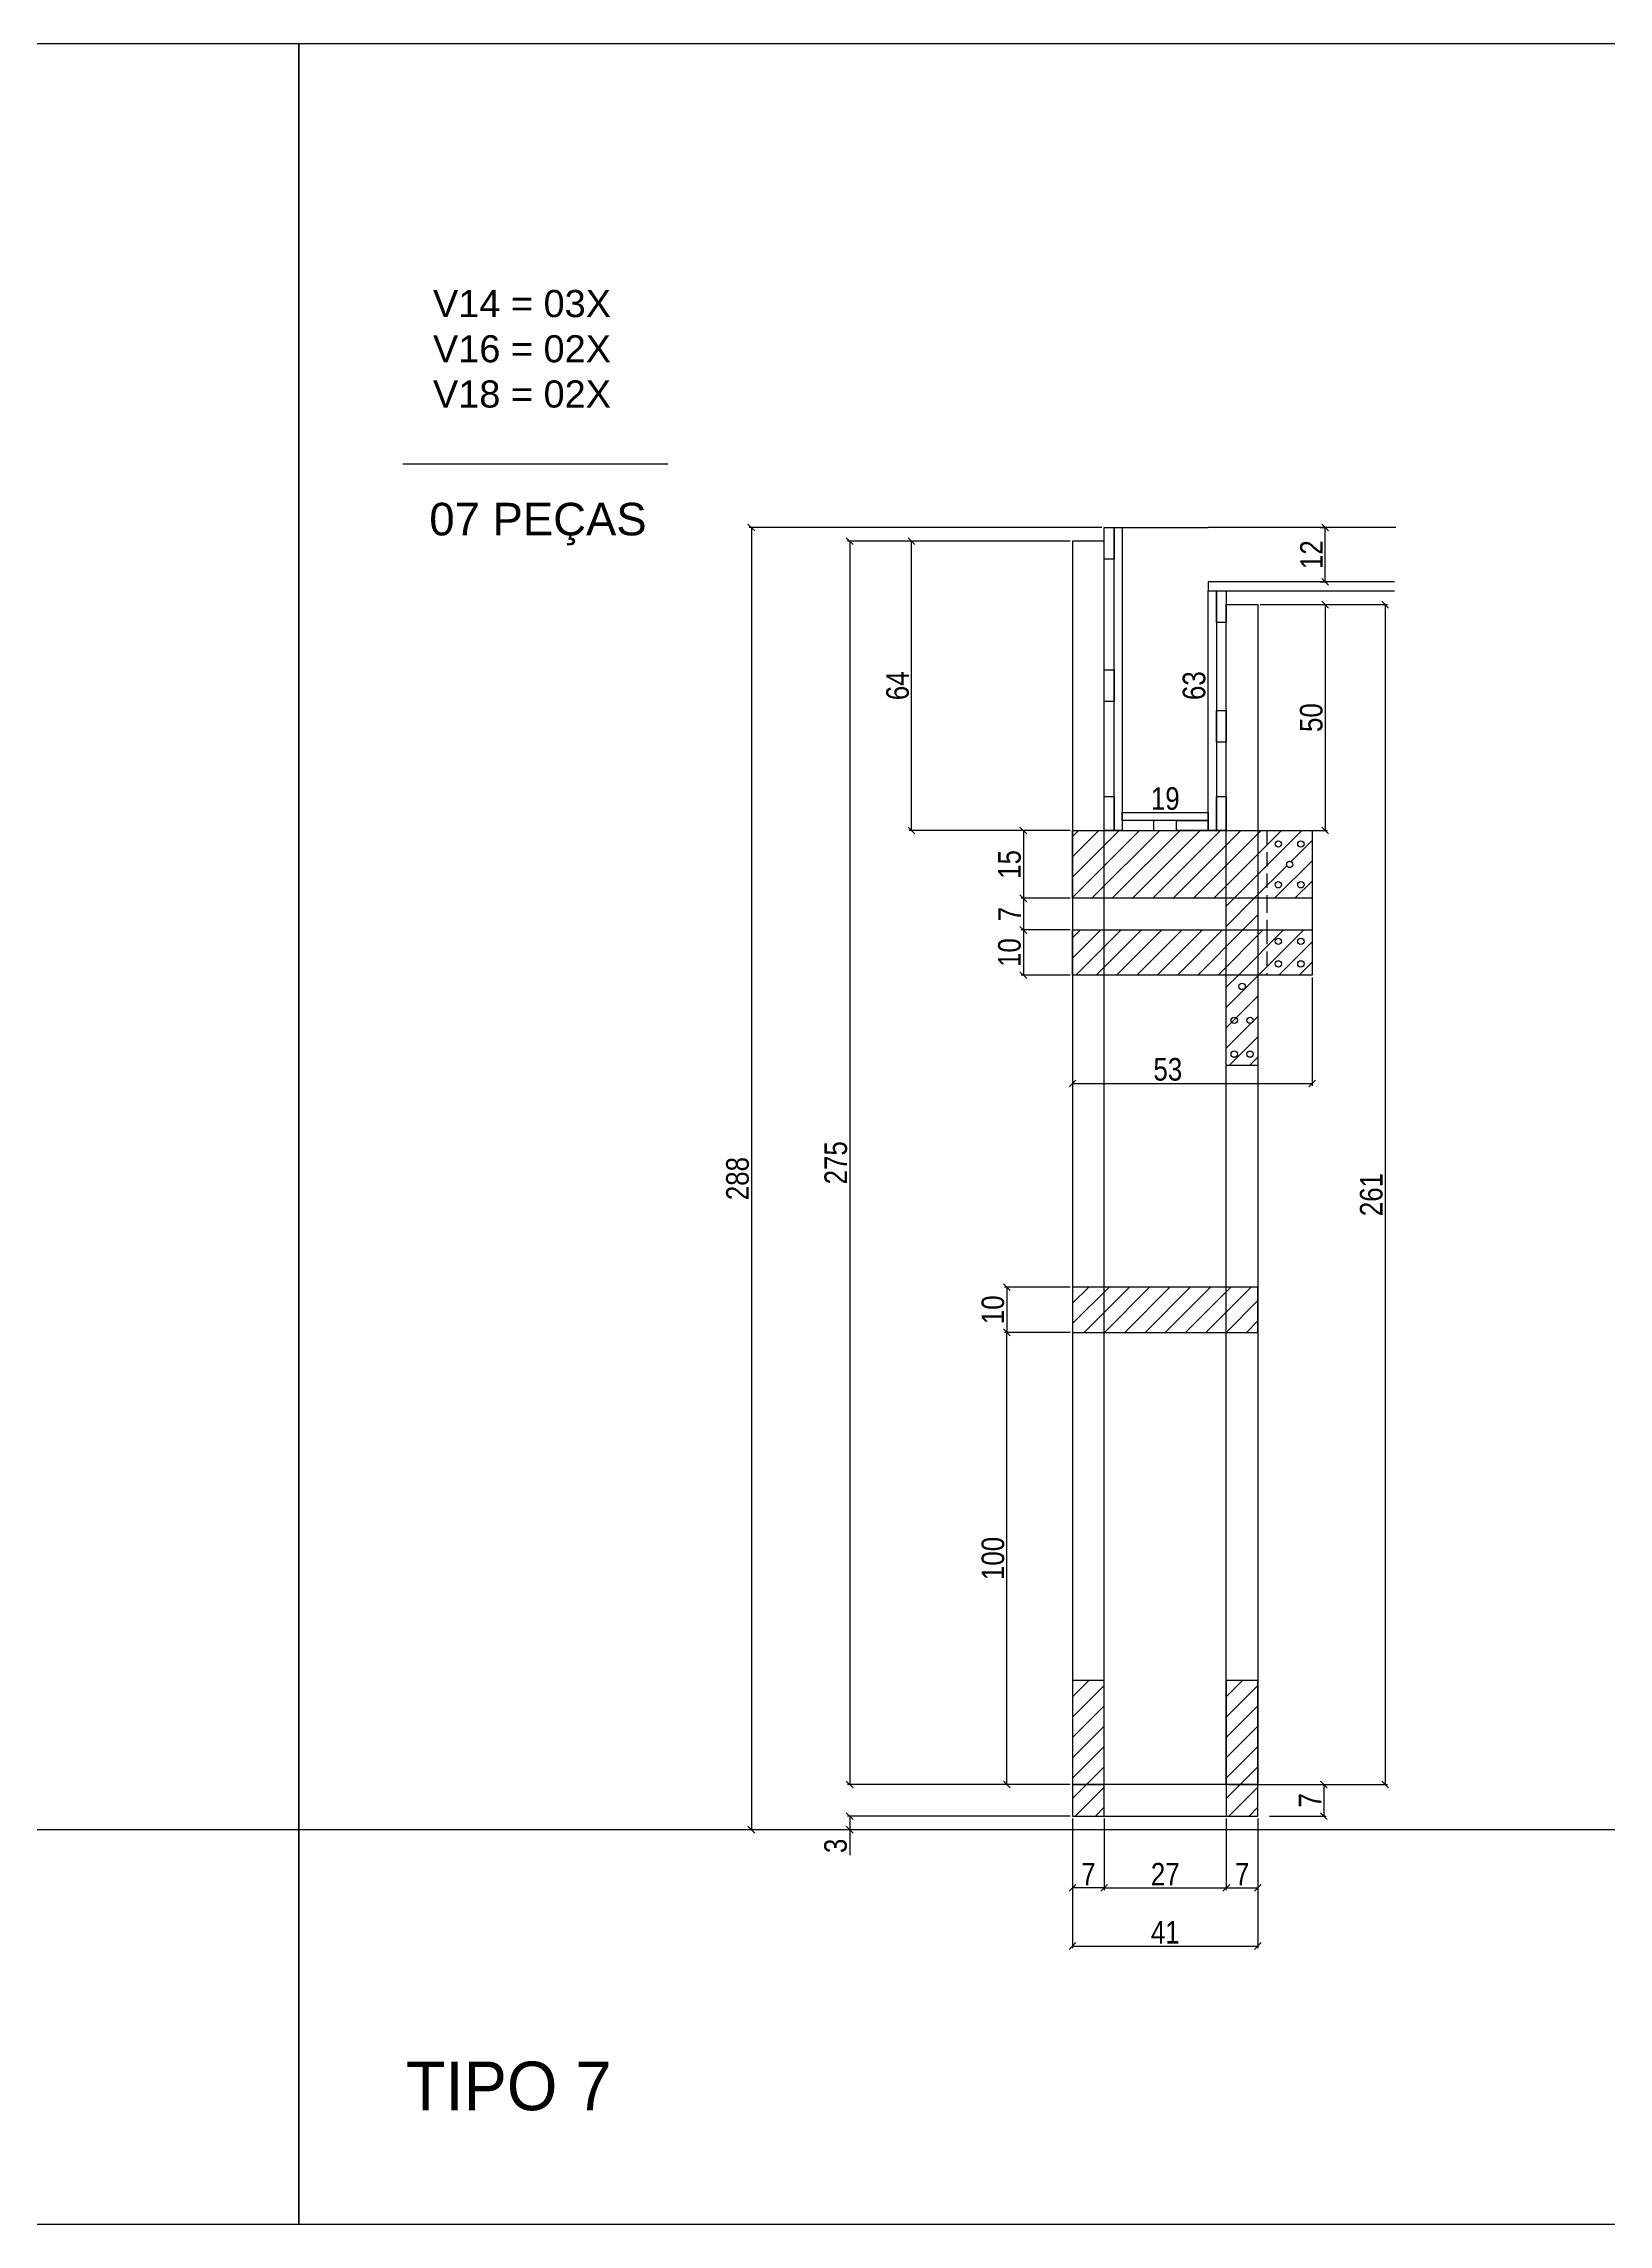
# Model space of a CAD drawing. Extents: x 23583 to 161354, y 153625 to 213918.
# Drawn here: x 30903 to 31595, y 211692 to 212657 of the extents above; entities that cross this region are included whole.
import ezdxf

# ---------------------------------------------------------------- set-up
doc = ezdxf.new("R2010")
doc.units = 0
doc.header["$PDMODE"] = 34
doc.header["$PDSIZE"] = 5
doc.linetypes.add('DASHED2', pattern=[9.525, 6.35, -3.175])
doc.layers.get('0').update_dxf_attribs({"linetype": 'CONTINUOUS'})
doc.layers.get('DEFPOINTS').update_dxf_attribs({"linetype": 'CONTINUOUS'})
for name, color, linetype in [('COTA', 241, 'CONTINUOUS'), ('detalhes', 4, 'CONTINUOUS'), ('HACHURA', 8, 'CONTINUOUS'), ('TIRAS REESCORAMENTO', 252, 'CONTINUOUS'), ('VIGAS', 3, 'CONTINUOUS')]:
    doc.layers.add(name, color=color, linetype=linetype)
doc.styles.add('COTA TECNICA 2X', font='techl___.ttf', dxfattribs={"height": 10})
doc.styles.add('R80-50', font='arial.ttf', dxfattribs={"height": 10})
doc.styles.add('ROMAS860', font='ROMAS860.SHX', dxfattribs={"height": 8.5})
doc.dimstyles.new('SECAO', dxfattribs={"dimscale": 0.333333, "dimtxt": 5, "dimasz": 9, "dimexe": 3, "dimexo": 3, "dimgap": 3, "dimtad": 1, "dimdec": 1, "dimlfac": 0.5, "dimzin": 12, "dimdsep": 46, "dimtxsty": 'COTA TECNICA 2X', "dimblk1": 'OBLIQUE', "dimblk2": 'OBLIQUE', "dimsah": 1, "dimcen": 0.9, "dimclrd": 4, "dimclre": 4, "dimclrt": 240, "dimadec": 1, "dimazin": 3, "dimtfac": 1, "dimtdec": 1, "dimtmove": 0, "dimatfit": 3, "dimfxl": 1, "dimtolj": 1, "dimtzin": 12, "dimarcsym": 0})
pattern_1 = [(45, (7766.2864, 13985.694), (-4.49012806, 4.49012806), [])]

# ---------------------------------------------------------------- blocks, each defined once
blk = doc.blocks.new('_Oblique')
at = {"color": 0, "linetype": 'ByBlock', "lineweight": -2}
blk.add_line((-0.5, -0.5), (0.5, 0.5), dxfattribs=at)
blk = doc.blocks.new('*D2987')
at = {"layer": 'DEFPOINTS', "color": 0, "transparency": 16777216}
for p in [(31358.14, 212437.07), (31259.53, 211886.97), (31358.14, 211886.97)]:
    blk.add_point(p, dxfattribs=at)
at = {"layer": 'detalhes', "color": 4, "lineweight": -2, "transparency": 16777216}
for p, q in [((31357.14, 212437.07), (31258.53, 212437.07)), ((31259.53, 212437.07), (31259.53, 211886.97)), ((31357.14, 211886.97), (31258.53, 211886.97))]:
    blk.add_line(p, q, dxfattribs=at)
at = {"layer": 'detalhes', "color": 4, "lineweight": -2, "transparency": 16777216, "xscale": 3, "yscale": 3, "zscale": 3}
for p, rotation in [((31259.53, 212437.07), 90), ((31259.53, 211886.97), 270)]:
    blk.add_blockref('_Oblique', p, dxfattribs=dict(at, rotation=rotation))
at = {"layer": 'detalhes', "color": 240, "transparency": 16777216, "insert": (31253.42, 212162.02), "char_height": 10, "attachment_point": 5, "rotation": 90, "style": 'COTA TECNICA 2X'}
blk.add_mtext('\\A1;275', dxfattribs=at)
blk = doc.blocks.new('*D2988')
at = {"layer": 'DEFPOINTS', "color": 0, "transparency": 16777216}
for p in [(31358.14, 211872.97), (31440.14, 211872.97), (31440.14, 211815.52)]:
    blk.add_point(p, dxfattribs=at)
at = {"layer": 'detalhes', "color": 4, "lineweight": -2, "transparency": 16777216}
for p, q in [((31358.14, 211871.97), (31358.14, 211814.52)), ((31440.14, 211871.97), (31440.14, 211814.52)), ((31358.14, 211815.52), (31440.14, 211815.52))]:
    blk.add_line(p, q, dxfattribs=at)
at = {"layer": 'detalhes', "color": 4, "lineweight": -2, "transparency": 16777216, "xscale": 3, "yscale": 3, "zscale": 3, "rotation": 180}
blk.add_blockref('_Oblique', (31358.14, 211815.52), dxfattribs=at)
at = {"layer": 'detalhes', "color": 4, "lineweight": -2, "transparency": 16777216, "xscale": 3, "yscale": 3, "zscale": 3}
blk.add_blockref('_Oblique', (31440.14, 211815.52), dxfattribs=at)
at = {"layer": 'detalhes', "color": 240, "transparency": 16777216, "insert": (31399.14, 211821.59), "char_height": 10, "attachment_point": 5, "style": 'COTA TECNICA 2X'}
blk.add_mtext('\\A1;41', dxfattribs=at)
blk = doc.blocks.new('*D2989')
at = {"layer": 'DEFPOINTS', "color": 0, "transparency": 16777216}
for p in [(31372.14, 211872.97), (31426.14, 211872.97), (31426.14, 211841.24)]:
    blk.add_point(p, dxfattribs=at)
at = {"layer": 'detalhes', "color": 4, "lineweight": -2, "transparency": 16777216}
for p, q in [((31372.14, 211871.97), (31372.14, 211840.24)), ((31426.14, 211871.97), (31426.14, 211840.24)), ((31372.14, 211841.24), (31426.14, 211841.24))]:
    blk.add_line(p, q, dxfattribs=at)
at = {"layer": 'detalhes', "color": 4, "lineweight": -2, "transparency": 16777216, "xscale": 3, "yscale": 3, "zscale": 3, "rotation": 180}
blk.add_blockref('_Oblique', (31372.14, 211841.24), dxfattribs=at)
at = {"layer": 'detalhes', "color": 4, "lineweight": -2, "transparency": 16777216, "xscale": 3, "yscale": 3, "zscale": 3}
blk.add_blockref('_Oblique', (31426.14, 211841.24), dxfattribs=at)
at = {"layer": 'detalhes', "color": 240, "transparency": 16777216, "insert": (31399.14, 211847.31), "char_height": 10, "attachment_point": 5, "style": 'COTA TECNICA 2X'}
blk.add_mtext('\\A1;27', dxfattribs=at)
blk = doc.blocks.new('*D2990')
at = {"layer": 'DEFPOINTS', "color": 0, "transparency": 16777216}
for p in [(31426.14, 211841.24), (31440.14, 211841.24), (31440.14, 211841.24)]:
    blk.add_point(p, dxfattribs=at)
at = {"layer": 'detalhes', "color": 4, "lineweight": -2, "transparency": 16777216}
blk.add_line((31426.14, 211841.24), (31440.14, 211841.24), dxfattribs=at)
at = {"layer": 'detalhes', "color": 4, "lineweight": -2, "transparency": 16777216, "xscale": 3, "yscale": 3, "zscale": 3, "rotation": 180}
blk.add_blockref('_Oblique', (31426.14, 211841.24), dxfattribs=at)
at = {"layer": 'detalhes', "color": 4, "lineweight": -2, "transparency": 16777216, "xscale": 3, "yscale": 3, "zscale": 3}
blk.add_blockref('_Oblique', (31440.14, 211841.24), dxfattribs=at)
at = {"layer": 'detalhes', "color": 240, "transparency": 16777216, "insert": (31433.14, 211847.31), "char_height": 10, "attachment_point": 5, "style": 'COTA TECNICA 2X'}
blk.add_mtext('\\A1;7', dxfattribs=at)
blk = doc.blocks.new('*D2991')
at = {"layer": 'DEFPOINTS', "color": 0, "transparency": 16777216}
for p in [(31358.14, 211841.24), (31358.14, 211841.24), (31372.14, 211841.24)]:
    blk.add_point(p, dxfattribs=at)
at = {"layer": 'detalhes', "color": 4, "lineweight": -2, "transparency": 16777216}
blk.add_line((31372.14, 211841.24), (31358.14, 211841.24), dxfattribs=at)
at = {"layer": 'detalhes', "color": 4, "lineweight": -2, "transparency": 16777216, "xscale": 3, "yscale": 3, "zscale": 3, "rotation": 180}
blk.add_blockref('_Oblique', (31358.14, 211841.24), dxfattribs=at)
at = {"layer": 'detalhes', "color": 4, "lineweight": -2, "transparency": 16777216, "xscale": 3, "yscale": 3, "zscale": 3}
blk.add_blockref('_Oblique', (31372.14, 211841.24), dxfattribs=at)
at = {"layer": 'detalhes', "color": 240, "transparency": 16777216, "insert": (31365.14, 211847.31), "char_height": 10, "attachment_point": 5, "style": 'COTA TECNICA 2X'}
blk.add_mtext('\\A1;7', dxfattribs=at)
blk = doc.blocks.new('*D2992')
at = {"layer": 'DEFPOINTS', "color": 0, "transparency": 16777216}
for p in [(31358.14, 212106.99), (31329.04, 212086.99), (31358.14, 212086.99)]:
    blk.add_point(p, dxfattribs=at)
at = {"layer": 'detalhes', "color": 4, "lineweight": -2, "transparency": 16777216}
for p, q in [((31357.14, 212106.99), (31328.04, 212106.99)), ((31329.04, 212106.99), (31329.04, 212086.99)), ((31357.14, 212086.99), (31328.04, 212086.99))]:
    blk.add_line(p, q, dxfattribs=at)
at = {"layer": 'detalhes', "color": 4, "lineweight": -2, "transparency": 16777216, "xscale": 3, "yscale": 3, "zscale": 3}
for p, rotation in [((31329.04, 212106.99), 90), ((31329.04, 212086.99), 270)]:
    blk.add_blockref('_Oblique', p, dxfattribs=dict(at, rotation=rotation))
at = {"layer": 'detalhes', "color": 240, "transparency": 16777216, "insert": (31322.94, 212096.99), "char_height": 10, "attachment_point": 5, "rotation": 90, "style": 'COTA TECNICA 2X'}
blk.add_mtext('\\A1;10', dxfattribs=at)
blk = doc.blocks.new('*D2993')
at = {"layer": 'DEFPOINTS', "color": 0, "transparency": 16777216}
for p in [(31286.87, 212437.07), (31358.14, 212437.07), (31358.14, 212309.02)]:
    blk.add_point(p, dxfattribs=at)
at = {"layer": 'detalhes', "color": 4, "lineweight": -2, "transparency": 16777216}
for p, q in [((31357.14, 212437.07), (31285.87, 212437.07)), ((31286.87, 212309.02), (31286.87, 212437.07)), ((31357.14, 212309.02), (31285.87, 212309.02))]:
    blk.add_line(p, q, dxfattribs=at)
at = {"layer": 'detalhes', "color": 4, "lineweight": -2, "transparency": 16777216, "xscale": 3, "yscale": 3, "zscale": 3}
for p, rotation in [((31286.87, 212437.07), 90), ((31286.87, 212309.02), 270)]:
    blk.add_blockref('_Oblique', p, dxfattribs=dict(at, rotation=rotation))
at = {"layer": 'detalhes', "color": 240, "transparency": 16777216, "insert": (31280.77, 212373.04), "char_height": 10, "attachment_point": 5, "rotation": 90, "style": 'COTA TECNICA 2X'}
blk.add_mtext('\\A1;64', dxfattribs=at)
blk = doc.blocks.new('*D2994')
at = {"layer": 'DEFPOINTS', "color": 0, "transparency": 16777216}
for p in [(31440.14, 212408.94), (31440.14, 212309.02), (31469.89, 212309.02)]:
    blk.add_point(p, dxfattribs=at)
at = {"layer": 'detalhes', "color": 4, "lineweight": -2, "transparency": 16777216}
for p, q in [((31441.14, 212408.94), (31470.89, 212408.94)), ((31469.89, 212408.94), (31469.89, 212309.02)), ((31441.14, 212309.02), (31470.89, 212309.02))]:
    blk.add_line(p, q, dxfattribs=at)
at = {"layer": 'detalhes', "color": 4, "lineweight": -2, "transparency": 16777216, "xscale": 3, "yscale": 3, "zscale": 3}
for p, rotation in [((31469.89, 212408.94), 90), ((31469.89, 212309.02), 270)]:
    blk.add_blockref('_Oblique', p, dxfattribs=dict(at, rotation=rotation))
at = {"layer": 'detalhes', "color": 240, "transparency": 16777216, "insert": (31463.78, 212358.98), "char_height": 10, "attachment_point": 5, "rotation": 90, "style": 'COTA TECNICA 2X'}
blk.add_mtext('\\A1;50', dxfattribs=at)
blk = doc.blocks.new('*D2995')
at = {"layer": 'DEFPOINTS', "color": 0, "transparency": 16777216}
for p in [(31372.14, 212443.07), (31216.03, 211866.97), (31358.14, 211866.97)]:
    blk.add_point(p, dxfattribs=at)
at = {"layer": 'detalhes', "color": 4, "lineweight": -2, "transparency": 16777216}
for p, q in [((31371.14, 212443.07), (31215.03, 212443.07)), ((31216.03, 212443.07), (31216.03, 211866.97)), ((31357.14, 211866.97), (31215.03, 211866.97))]:
    blk.add_line(p, q, dxfattribs=at)
at = {"layer": 'detalhes', "color": 4, "lineweight": -2, "transparency": 16777216, "xscale": 3, "yscale": 3, "zscale": 3}
for p, rotation in [((31216.03, 212443.07), 90), ((31216.03, 211866.97), 270)]:
    blk.add_blockref('_Oblique', p, dxfattribs=dict(at, rotation=rotation))
at = {"layer": 'detalhes', "color": 240, "transparency": 16777216, "insert": (31209.93, 212155.02), "char_height": 10, "attachment_point": 5, "rotation": 90, "style": 'COTA TECNICA 2X'}
blk.add_mtext('\\A1;288', dxfattribs=at)
blk = doc.blocks.new('*D2996')
at = {"layer": 'DEFPOINTS', "color": 0, "transparency": 16777216}
for p in [(31259.53, 211866.97), (31358.14, 211872.97), (31358.14, 211866.97)]:
    blk.add_point(p, dxfattribs=at)
at = {"layer": 'detalhes', "color": 4, "lineweight": -2, "transparency": 16777216}
for p, q in [((31357.14, 211872.97), (31258.53, 211872.97)), ((31357.14, 211866.97), (31258.53, 211866.97)), ((31259.53, 211872.97), (31259.53, 211866.97)), ((31259.53, 211866.97), (31259.53, 211855.64))]:
    blk.add_line(p, q, dxfattribs=at)
at = {"layer": 'detalhes', "color": 4, "lineweight": -2, "transparency": 16777216, "xscale": 3, "yscale": 3, "zscale": 3}
for p, rotation in [((31259.53, 211872.97), 90), ((31259.53, 211866.97), 270)]:
    blk.add_blockref('_Oblique', p, dxfattribs=dict(at, rotation=rotation))
at = {"layer": 'detalhes', "color": 240, "transparency": 16777216, "insert": (31253.31, 211859.81), "char_height": 10, "attachment_point": 5, "rotation": 90, "style": 'COTA TECNICA 2X'}
blk.add_mtext('\\A1;3', dxfattribs=at)
blk = doc.blocks.new('*D2997')
at = {"layer": 'DEFPOINTS', "color": 0, "transparency": 16777216}
for p in [(31395.18, 212443.07), (31418.14, 212443.07), (31395.18, 212317.02)]:
    blk.add_point(p, dxfattribs=at)
at = {"layer": 'detalhes', "color": 240, "transparency": 16777216, "insert": (31411.92, 212373.11), "char_height": 10, "attachment_point": 5, "rotation": 90, "style": 'COTA TECNICA 2X'}
blk.add_mtext('\\A1;63', dxfattribs=at)
blk = doc.blocks.new('*D2998')
at = {"layer": 'DEFPOINTS', "color": 0, "transparency": 16777216}
for p in [(31380.14, 212317.02), (31418.14, 212317.02), (31418.14, 212317.02)]:
    blk.add_point(p, dxfattribs=at)
at = {"layer": 'detalhes', "color": 240, "transparency": 16777216, "insert": (31399.14, 212323.1), "char_height": 10, "attachment_point": 5, "style": 'COTA TECNICA 2X'}
blk.add_mtext('\\A1;19', dxfattribs=at)
blk = doc.blocks.new('*D2999')
at = {"layer": 'DEFPOINTS', "color": 0, "transparency": 16777216}
for p in [(31329.04, 212086.99), (31358.14, 212086.99), (31357.14, 211886.97)]:
    blk.add_point(p, dxfattribs=at)
at = {"layer": 'detalhes', "color": 4, "lineweight": -2, "transparency": 16777216}
for p, q in [((31357.14, 212086.99), (31328.04, 212086.99)), ((31329.04, 211886.97), (31329.04, 212086.99)), ((31356.14, 211886.97), (31328.04, 211886.97))]:
    blk.add_line(p, q, dxfattribs=at)
at = {"layer": 'detalhes', "color": 4, "lineweight": -2, "transparency": 16777216, "xscale": 3, "yscale": 3, "zscale": 3}
for p, rotation in [((31329.04, 212086.99), 90), ((31329.04, 211886.97), 270)]:
    blk.add_blockref('_Oblique', p, dxfattribs=dict(at, rotation=rotation))
at = {"layer": 'detalhes', "color": 240, "transparency": 16777216, "insert": (31322.94, 211986.98), "char_height": 10, "attachment_point": 5, "rotation": 90, "style": 'COTA TECNICA 2X'}
blk.add_mtext('\\A1;100', dxfattribs=at)
blk = doc.blocks.new('*D3000')
at = {"layer": 'DEFPOINTS', "color": 0, "transparency": 16777216}
for p in [(31358.14, 212269.02), (31464.14, 212245.02), (31464.14, 212197.1)]:
    blk.add_point(p, dxfattribs=at)
at = {"layer": 'detalhes', "color": 4, "lineweight": -2, "transparency": 16777216}
for p, q in [((31358.14, 212268.02), (31358.14, 212196.1)), ((31464.14, 212244.02), (31464.14, 212196.1)), ((31358.14, 212197.1), (31464.14, 212197.1))]:
    blk.add_line(p, q, dxfattribs=at)
at = {"layer": 'detalhes', "color": 4, "lineweight": -2, "transparency": 16777216, "xscale": 3, "yscale": 3, "zscale": 3, "rotation": 180}
blk.add_blockref('_Oblique', (31358.14, 212197.1), dxfattribs=at)
at = {"layer": 'detalhes', "color": 4, "lineweight": -2, "transparency": 16777216, "xscale": 3, "yscale": 3, "zscale": 3}
blk.add_blockref('_Oblique', (31464.14, 212197.1), dxfattribs=at)
at = {"layer": 'detalhes', "color": 240, "transparency": 16777216, "insert": (31400.27, 212203.31), "char_height": 10, "attachment_point": 5, "style": 'COTA TECNICA 2X'}
blk.add_mtext('\\A1;53', dxfattribs=at)
blk = doc.blocks.new('*D3001')
at = {"layer": 'DEFPOINTS', "color": 0, "transparency": 16777216}
for p in [(31466.74, 212443.07), (31469.89, 212443.07), (31466.74, 212419.07)]:
    blk.add_point(p, dxfattribs=at)
at = {"layer": 'detalhes', "color": 4, "lineweight": -2, "transparency": 16777216}
for p, q in [((31467.74, 212443.07), (31470.89, 212443.07)), ((31469.89, 212419.07), (31469.89, 212443.07)), ((31467.74, 212419.07), (31470.89, 212419.07))]:
    blk.add_line(p, q, dxfattribs=at)
at = {"layer": 'detalhes', "color": 4, "lineweight": -2, "transparency": 16777216, "xscale": 3, "yscale": 3, "zscale": 3}
for p, rotation in [((31469.89, 212443.07), 90), ((31469.89, 212419.07), 270)]:
    blk.add_blockref('_Oblique', p, dxfattribs=dict(at, rotation=rotation))
at = {"layer": 'detalhes', "color": 240, "transparency": 16777216, "insert": (31463.83, 212431.07), "char_height": 10, "attachment_point": 5, "rotation": 90, "style": 'COTA TECNICA 2X'}
blk.add_mtext('\\A1;12', dxfattribs=at)
blk = doc.blocks.new('*D3002')
at = {"layer": 'DEFPOINTS', "color": 0, "transparency": 16777216}
for p in [(31441.14, 212408.94), (31441.14, 211886.97), (31496.43, 211886.97)]:
    blk.add_point(p, dxfattribs=at)
at = {"layer": 'detalhes', "color": 4, "lineweight": -2, "transparency": 16777216}
for p, q in [((31442.14, 212408.94), (31497.43, 212408.94)), ((31496.43, 212408.94), (31496.43, 211886.97)), ((31442.14, 211886.97), (31497.43, 211886.97))]:
    blk.add_line(p, q, dxfattribs=at)
at = {"layer": 'detalhes', "color": 4, "lineweight": -2, "transparency": 16777216, "xscale": 3, "yscale": 3, "zscale": 3}
for p, rotation in [((31496.43, 212408.94), 90), ((31496.43, 211886.97), 270)]:
    blk.add_blockref('_Oblique', p, dxfattribs=dict(at, rotation=rotation))
at = {"layer": 'detalhes', "color": 240, "transparency": 16777216, "insert": (31490.33, 212147.96), "char_height": 10, "attachment_point": 5, "rotation": 90, "style": 'COTA TECNICA 2X'}
blk.add_mtext('\\A1;261', dxfattribs=at)
blk = doc.blocks.new('*D3003')
at = {"layer": 'DEFPOINTS', "color": 0, "transparency": 16777216}
for p in [(31426.14, 211886.97), (31444.19, 211872.97), (31469.29, 211872.97)]:
    blk.add_point(p, dxfattribs=at)
at = {"layer": 'detalhes', "color": 4, "lineweight": -2, "transparency": 16777216}
for p, q in [((31427.14, 211886.97), (31470.29, 211886.97)), ((31469.29, 211886.97), (31469.29, 211872.97)), ((31445.19, 211872.97), (31470.29, 211872.97))]:
    blk.add_line(p, q, dxfattribs=at)
at = {"layer": 'detalhes', "color": 4, "lineweight": -2, "transparency": 16777216, "xscale": 3, "yscale": 3, "zscale": 3}
for p, rotation in [((31469.29, 211886.97), 90), ((31469.29, 211872.97), 270)]:
    blk.add_blockref('_Oblique', p, dxfattribs=dict(at, rotation=rotation))
at = {"layer": 'detalhes', "color": 240, "transparency": 16777216, "insert": (31463.21, 211879.97), "char_height": 10, "attachment_point": 5, "rotation": 90, "style": 'COTA TECNICA 2X'}
blk.add_mtext('\\A1;7', dxfattribs=at)
blk = doc.blocks.new('*D3004')
at = {"layer": 'DEFPOINTS', "color": 0, "transparency": 16777216}
for p in [(31358.14, 212309.02), (31336.37, 212279.02), (31358.14, 212279.02)]:
    blk.add_point(p, dxfattribs=at)
at = {"layer": 'detalhes', "color": 4, "lineweight": -2, "transparency": 16777216}
for p, q in [((31357.14, 212309.02), (31335.37, 212309.02)), ((31336.37, 212309.02), (31336.37, 212279.02)), ((31357.14, 212279.02), (31335.37, 212279.02))]:
    blk.add_line(p, q, dxfattribs=at)
at = {"layer": 'detalhes', "color": 4, "lineweight": -2, "transparency": 16777216, "xscale": 3, "yscale": 3, "zscale": 3}
for p, rotation in [((31336.37, 212309.02), 90), ((31336.37, 212279.02), 270)]:
    blk.add_blockref('_Oblique', p, dxfattribs=dict(at, rotation=rotation))
at = {"layer": 'detalhes', "color": 240, "transparency": 16777216, "insert": (31330.26, 212294.02), "char_height": 10, "attachment_point": 5, "rotation": 90, "style": 'COTA TECNICA 2X'}
blk.add_mtext('\\A1;15', dxfattribs=at)
blk = doc.blocks.new('*D3005')
at = {"layer": 'DEFPOINTS', "color": 0, "transparency": 16777216}
for p in [(31358.14, 212265.02), (31336.37, 212245.02), (31358.14, 212245.02)]:
    blk.add_point(p, dxfattribs=at)
at = {"layer": 'detalhes', "color": 4, "lineweight": -2, "transparency": 16777216}
for p, q in [((31357.14, 212265.02), (31335.37, 212265.02)), ((31336.37, 212265.02), (31336.37, 212245.02)), ((31357.14, 212245.02), (31335.37, 212245.02))]:
    blk.add_line(p, q, dxfattribs=at)
at = {"layer": 'detalhes', "color": 4, "lineweight": -2, "transparency": 16777216, "xscale": 3, "yscale": 3, "zscale": 3}
for p, rotation in [((31336.37, 212265.02), 90), ((31336.37, 212245.02), 270)]:
    blk.add_blockref('_Oblique', p, dxfattribs=dict(at, rotation=rotation))
at = {"layer": 'detalhes', "color": 240, "transparency": 16777216, "insert": (31330.27, 212255.02), "char_height": 10, "attachment_point": 5, "rotation": 90, "style": 'COTA TECNICA 2X'}
blk.add_mtext('\\A1;10', dxfattribs=at)
blk = doc.blocks.new('*D3006')
at = {"layer": 'DEFPOINTS', "color": 0, "transparency": 16777216}
for p in [(31358.14, 212279.02), (31336.37, 212265.02), (31358.14, 212265.02)]:
    blk.add_point(p, dxfattribs=at)
at = {"layer": 'detalhes', "color": 4, "lineweight": -2, "transparency": 16777216}
for p, q in [((31357.14, 212279.02), (31335.37, 212279.02)), ((31336.37, 212279.02), (31336.37, 212265.02)), ((31357.14, 212265.02), (31335.37, 212265.02))]:
    blk.add_line(p, q, dxfattribs=at)
at = {"layer": 'detalhes', "color": 4, "lineweight": -2, "transparency": 16777216, "xscale": 3, "yscale": 3, "zscale": 3}
for p, rotation in [((31336.37, 212279.02), 90), ((31336.37, 212265.02), 270)]:
    blk.add_blockref('_Oblique', p, dxfattribs=dict(at, rotation=rotation))
at = {"layer": 'detalhes', "color": 240, "transparency": 16777216, "insert": (31330.3, 212272.02), "char_height": 10, "attachment_point": 5, "rotation": 90, "style": 'COTA TECNICA 2X'}
blk.add_mtext('\\A1;7', dxfattribs=at)

msp = doc.modelspace()

# ---------------------------------------------------------------- hatches: boundary and pattern name
at = {"layer": 'COTA'}
h = msp.add_hatch(dxfattribs=at)
h.set_pattern_fill('ANSI31', color=256, scale=2, style=0)
h.set_pattern_definition(pattern_1)
h.paths.add_polyline_path([(31464.14, 212309.02), (31358.14, 212309.02), (31358.14, 212279.02), (31464.14, 212279.02)])
edge = h.paths.add_edge_path(flags=16)
edge.add_arc((31449.14, 212285.02), 1.4, 0, 360)
edge = h.paths.add_edge_path(flags=16)
edge.add_arc((31454.14, 212294.02), 1.4, 0, 360)
edge = h.paths.add_edge_path(flags=16)
edge.add_arc((31449.14, 212303.02), 1.4, 0, 360)
edge = h.paths.add_edge_path(flags=16)
edge.add_arc((31459.14, 212285.02), 1.4, 0, 360)
edge = h.paths.add_edge_path(flags=16)
edge.add_arc((31459.14, 212303.02), 1.4, 0, 360)
h = msp.add_hatch(dxfattribs=at)
h.set_pattern_fill('ANSI31', color=256, scale=2, style=0)
h.set_pattern_definition(pattern_1)
h.paths.add_polyline_path([(31426.14, 212279.02), (31426.14, 212265.02), (31440.14, 212265.02), (31440.14, 212279.02)])
h = msp.add_hatch(dxfattribs=at)
h.set_pattern_fill('ANSI31', color=256, scale=2, style=0)
h.set_pattern_definition(pattern_1)
h.paths.add_polyline_path([(31464.14, 212265.02), (31358.14, 212265.02), (31358.14, 212245.02), (31464.14, 212245.02)])
edge = h.paths.add_edge_path(flags=16)
edge.add_arc((31449.14, 212260.02), 1.4, 0, 360)
edge = h.paths.add_edge_path(flags=16)
edge.add_arc((31449.14, 212250.02), 1.4, 0, 360)
edge = h.paths.add_edge_path(flags=16)
edge.add_arc((31459.14, 212260.02), 1.4, 0, 360)
edge = h.paths.add_edge_path(flags=16)
edge.add_arc((31459.14, 212250.02), 1.4, 0, 360)
h = msp.add_hatch(dxfattribs=at)
h.set_pattern_fill('ANSI31', color=256, scale=2, style=0)
h.set_pattern_definition(pattern_1)
h.paths.add_polyline_path([(31426.14, 212205.08), (31440.14, 212205.08), (31440.14, 212245.02), (31426.14, 212245.02)])
h = msp.add_hatch(dxfattribs=at)
h.set_pattern_fill('ANSI31', color=256, scale=2, style=0)
h.set_pattern_definition(pattern_1)
h.paths.add_polyline_path([(31440.14, 212106.99), (31358.14, 212106.99), (31358.14, 212086.99), (31440.14, 212086.99)])
h = msp.add_hatch(dxfattribs=at)
h.set_pattern_fill('ANSI31', color=256, scale=2, style=0)
h.set_pattern_definition([(45, (11513.92, 206063.7836), (-4.490128, 4.490128), [])])
h.paths.add_polyline_path([(31358.14, 211872.97), (31372.14, 211872.97), (31372.14, 211932.97), (31358.14, 211932.97)])
h = msp.add_hatch(dxfattribs=at)
h.set_pattern_fill('ANSI31', color=256, scale=2, style=0)
h.set_pattern_definition([(45, (11581.92, 206063.7836), (-4.490128, 4.490128), [])])
h.paths.add_polyline_path([(31426.14, 211872.97), (31440.14, 211872.97), (31440.14, 211932.97), (31426.14, 211932.97)])

# ---------------------------------------------------------------- linework, layer by layer
at = {"linetype": 'Continuous'}
msp.add_line((31464.14, 212279.02), (31464.14, 212265.02), dxfattribs=at)
msp.add_line((31440.14, 212205.08), (31426.14, 212205.08))
for points in [[(31358.14, 211886.97), (31372.14, 211886.97), (31372.14, 212437.07), (31358.14, 212437.07)], [(31440.14, 211886.97), (31426.14, 211886.97), (31426.14, 212408.94), (31440.14, 212408.94)], [(31464.14, 212279.02), (31358.14, 212279.02), (31358.14, 212309.02), (31464.14, 212309.02)], [(31464.14, 212245.02), (31358.14, 212245.02), (31358.14, 212265.02), (31464.14, 212265.02)], [(31358.14, 211872.97), (31372.14, 211872.97), (31372.14, 211932.97), (31358.14, 211932.97)], [(31426.14, 211872.97), (31440.14, 211872.97), (31440.14, 211932.97), (31426.14, 211932.97)]]:
    msp.add_lwpolyline(points, close=True, dxfattribs=at)
for points in [[(31358.14, 212086.99), (31440.14, 212086.99), (31440.14, 212106.99), (31358.14, 212106.99), (31358.14, 212086.99)], [(31380.14, 211872.97), (31440.14, 211872.97), (31440.14, 211886.97), (31358.14, 211886.97), (31358.14, 211872.97), (31380.14, 211872.97)]]:
    msp.add_lwpolyline(points, dxfattribs=at)
for centre in [(31449.14, 212303.02), (31459.14, 212303.02), (31454.14, 212294.02), (31449.14, 212285.02), (31459.14, 212285.02), (31449.14, 212260.02), (31459.14, 212260.02), (31449.14, 212250.02), (31459.14, 212250.02), (31433.14, 212240.02), (31429.64, 212225.05), (31436.64, 212225.05), (31429.64, 212210.08), (31436.64, 212210.08)]:
    msp.add_circle(centre, 1.4)
at = {"layer": 'COTA', "linetype": 'DASHED2'}
for p, q in [((31444.14, 212309.02), (31444.14, 212279.02)), ((31444.14, 212279.02), (31444.14, 212265.02)), ((31444.14, 212265.02), (31444.14, 212245.02))]:
    msp.add_line(p, q, dxfattribs=at)
at = {"layer": 'HACHURA', "color": 7}
msp.add_line((31061.88, 212471.28), (31179.03, 212471.28), dxfattribs=at)
at = {"layer": 'TIRAS REESCORAMENTO', "linetype": 'ByBlock'}
for p, q in [((31380.14, 212443.07), (31418.14, 212443.07)), ((31501.1, 212443.07), (31418.14, 212443.07)), ((31418.14, 212415.07), (31500.62, 212415.07)), ((34975.73, 211866.97), (29767.28, 211866.97))]:
    msp.add_line(p, q, dxfattribs=at)
for points in [[(31372.14, 212443.07), (31376.54, 212443.07), (31376.54, 212429.07), (31372.14, 212429.07)], [(31421.74, 212415.07), (31426.14, 212415.07), (31426.14, 212401.07), (31421.74, 212401.07)], [(31372.14, 212380.04), (31376.54, 212380.04), (31376.54, 212366.04), (31372.14, 212366.04)], [(31421.74, 212362.1), (31426.14, 212362.1), (31426.14, 212348.1), (31421.74, 212348.1)], [(31372.14, 212324.02), (31376.54, 212324.02), (31376.54, 212309.02), (31372.14, 212309.02)], [(31421.74, 212324.02), (31426.14, 212324.02), (31426.14, 212309.02), (31421.74, 212309.02)], [(31418.14, 212313.42), (31380.14, 212313.42), (31380.14, 212317.02), (31418.14, 212317.02)], [(31394.1, 212309.02), (31394.1, 212313.42), (31380.14, 212313.42), (31380.14, 212309.02)], [(31404.17, 212309.02), (31404.17, 212313.42), (31418.14, 212313.42), (31418.14, 212309.02)]]:
    msp.add_lwpolyline(points, close=True, dxfattribs=at)
for points in [[(31380.14, 212309.02), (31376.54, 212309.02), (31376.54, 212443.07), (31380.14, 212443.07), (31380.14, 212309.02)], [(31500.62, 212419.07), (31418.14, 212419.07), (31418.14, 212415.07), (31500.62, 212415.07)], [(31421.74, 212309.02), (31418.14, 212309.02), (31418.14, 212415.07), (31421.74, 212415.07), (31421.74, 212309.02)]]:
    msp.add_lwpolyline(points, dxfattribs=at)
at = {"layer": 'VIGAS'}
for points in [[(31015.84, 211692.36), (30391.56, 211692.36), (30391.56, 212657.15), (31015.84, 212657.15)], [(31640.12, 211692.36), (31015.84, 211692.36), (31015.84, 212657.15), (31640.12, 212657.15)]]:
    msp.add_lwpolyline(points, close=True, dxfattribs=at)

# ---------------------------------------------------------------- texts
at = {"layer": 'COTA', "color": 5, "style": 'ROMAS860'}
msp.add_text('TIPO 7', height=21.505, dxfattribs=at).set_placement((31063.13, 211742.88))
at = {"layer": 'VIGAS', "color": 7, "attachment_point": 1, "style": 'R80-50'}
for s, width, insert, char_height in [('V14 = 03X\\PV16 = 02X\\PV18 = 02X', 124.324, (31075.18, 212548.15), 12), ('07 PEÇAS', 162.221, (31073.56, 212453.99), 14.4)]:
    msp.add_mtext_dynamic_manual_height_columns(s, width=width, gutter_width=50, heights=[0], dxfattribs=dict(at, insert=insert, char_height=char_height))

# ---------------------------------------------------------------- dimensions: what is measured, and where the dimension line sits
at = {"layer": 'detalhes', "color": 3}
for base, p1, p2, picture, middle in [((31216.0264, 211866.9742), (31372.1382, 212443.0674), (31358.1382, 211866.9742), '*D2995', (31209.9314, 212155.0208)), ((31259.5298, 211886.9742), (31358.1382, 212437.0674), (31358.1382, 211886.9742), '*D2987', (31253.4202, 212162.0208)), ((31286.87, 212437.07), (31358.14, 212309.02), (31358.14, 212437.07), '*D2993', (31280.77, 212373.04)), ((31469.89, 212443.07), (31466.74, 212419.07), (31466.74, 212443.07), '*D3001', (31463.83, 212431.07)), ((31469.89, 212309.02), (31440.14, 212408.94), (31440.14, 212309.02), '*D2994', (31463.78, 212358.98)), ((31496.43, 211886.97), (31441.14, 212408.94), (31441.14, 211886.97), '*D3002', (31490.33, 212147.96)), ((31336.37, 212279.02), (31358.14, 212309.02), (31358.14, 212279.02), '*D3004', (31330.26, 212294.02)), ((31336.37, 212265.02), (31358.14, 212279.02), (31358.14, 212265.02), '*D3006', (31330.3, 212272.02)), ((31336.37, 212245.02), (31358.14, 212265.02), (31358.14, 212245.02), '*D3005', (31330.27, 212255.02)), ((31329.04, 212086.99), (31358.14, 212106.99), (31358.14, 212086.99), '*D2992', (31322.94, 212096.99)), ((31329.04, 212086.99), (31357.14, 211886.97), (31358.14, 212086.99), '*D2999', (31322.94, 211986.98)), ((31469.29, 211872.97), (31426.14, 211886.97), (31444.19, 211872.97), '*D3003', (31463.21, 211879.97)), ((31259.53, 211866.97), (31358.14, 211872.97), (31358.14, 211866.97), '*D2996', (31253.31, 211859.81))]:
    dim = msp.add_linear_dim(base=base, p1=p1, p2=p2, angle=90, dimstyle='SECAO', dxfattribs=at)
    dim.commit()
    dim.dimension.update_dxf_attribs({"geometry": picture, "text_midpoint": middle})
dim = msp.add_linear_dim(base=(31418.14, 212443.07), p1=(31395.18, 212317.02), p2=(31395.18, 212443.07), angle=90, dimstyle='SECAO', override={"dimse1": 1, "dimse2": 1, "dimsd1": 1, "dimsd2": 1}, dxfattribs=at)
dim.commit()
dim.dimension.update_dxf_attribs({"geometry": '*D2997', "text_midpoint": (31418.14, 212373.11), "dimtype": 160})
dim = msp.add_linear_dim(base=(31418.14, 212317.02), p1=(31380.14, 212317.02), p2=(31418.14, 212317.02), dimstyle='SECAO', override={"dimse1": 1, "dimse2": 1, "dimsd1": 1, "dimsd2": 1}, dxfattribs=at)
dim.commit()
dim.dimension.update_dxf_attribs({"geometry": '*D2998', "text_midpoint": (31399.14, 212317.02), "dimtype": 160})
for base, p1, p2, picture, middle in [((31464.14, 212197.1), (31358.14, 212269.02), (31464.14, 212245.02), '*D3000', (31400.27, 212197.1)), ((31440.14, 211815.52), (31358.14, 211872.97), (31440.14, 211872.97), '*D2988', (31399.14, 211815.52)), ((31426.14, 211841.24), (31372.14, 211872.97), (31426.14, 211872.97), '*D2989', (31399.14, 211841.24)), ((31440.14, 211841.24), (31426.14, 211841.24), (31440.14, 211841.24), '*D2990', (31433.14, 211841.24))]:
    dim = msp.add_linear_dim(base=base, p1=p1, p2=p2, dimstyle='SECAO', dxfattribs=at)
    dim.commit()
    dim.dimension.update_dxf_attribs({"geometry": picture, "text_midpoint": middle, "dimtype": 160})
dim = msp.add_linear_dim(base=(31358.14, 211841.24), p1=(31372.14, 211841.24), p2=(31358.14, 211841.24), dimstyle='SECAO', dxfattribs=at)
dim.commit()
dim.dimension.update_dxf_attribs({"geometry": '*D2991', "text_midpoint": (31365.14, 211847.31)})

doc.saveas('drawing.dxf')
